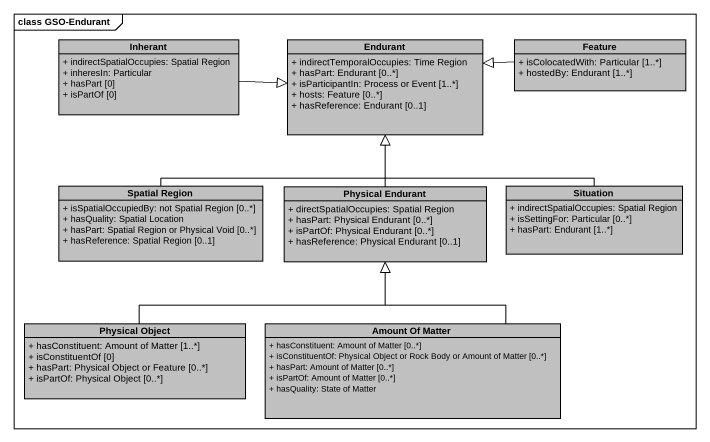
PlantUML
@startuml
mainframe class GSO-Endurant
hide circle
hide empty members
skinparam classAttributeIconSize 0
class Inherant #C0C0C0 {
  + indirectSpatialOccupies: Spatial Region
  + inheresIn: Particular
  + hasPart [0]
  + isPartOf [0]
}
class Endurant #C0C0C0 {
  + indirectTemporalOccupies: Time Region
  + hasPart: Endurant [0..*]
  + isParticipantIn: Process or Event [1..*]
  + hosts: Feature [0..*]
  + hasReference: Endurant [0..1]
}
class Feature #C0C0C0 {
  + isColocatedWith: Particular [1..*]
  + hostedBy: Endurant [1..*]
}
class "Spatial Region" as Spatial_Region #C0C0C0 {
  + isSpatialOccupiedBy: not Spatial Region [0..*]
  + hasQuality: Spatial Location
  + hasPart: Spatial Region or Physical Void [0..*]
  + hasReference: Spatial Region [0..1]
}
class "Physical Endurant" as Physical_Endurant #C0C0C0 {
  + directSpatialOccupies: Spatial Region
  + hasPart: Physical Endurant [0..*]
  + isPartOf: Physical Endurant [0..*]
  + hasReference: Physical Endurant [0..1]
}
class Situation #C0C0C0 {
  + indirectSpatialOccupies: Spatial Region
  + isSettingFor: Particular [0..*]
  + hasPart: Endurant [1..*]
}
class "Physical Object" as Physical_Object #C0C0C0 {
  + hasConstituent: Amount of Matter [1..*]
  + isConstituentOf [0]
  + hasPart: Physical Object or Feature [0..*]
  + isPartOf: Physical Object [0..*]
}
class "Amount Of Matter" as Amount_Of_Matter #C0C0C0 {
  + hasConstituent: Amount of Matter [0..*]
  + isConstituentOf: Physical Object or Rock Body or Amount of Matter [0..*]
  + hasPart: Amount of Matter [0..*]
  + isPartOf: Amount of Matter [0..*]
  + hasQuality: State of Matter
}
Inherant -right-|> Endurant
Feature -left-|> Endurant
Spatial_Region -up-|> Endurant
Physical_Endurant -up-|> Endurant
Situation -up-|> Endurant
Physical_Object -right-|> Physical_Endurant
Amount_Of_Matter -up-|> Physical_Endurant
@enduml
